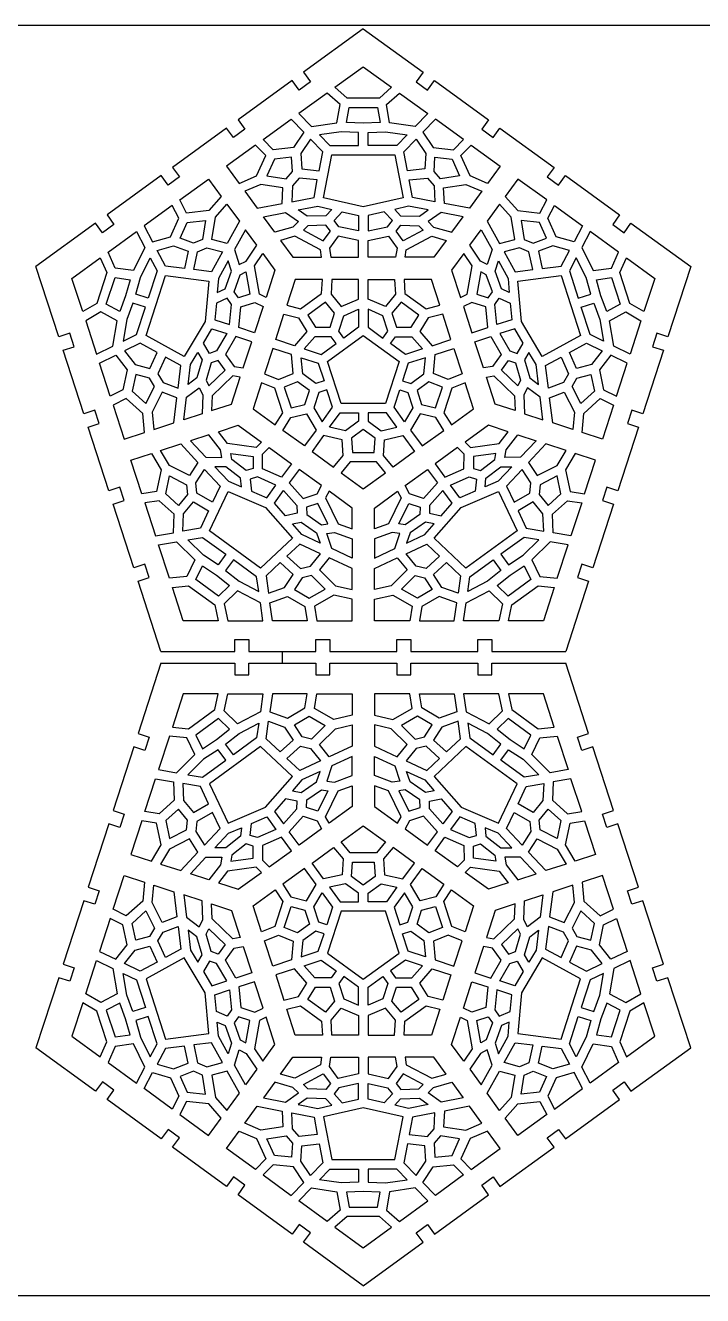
# Model space of a CAD drawing. Header units: millimetres. Extents: x 37 to 507, y 29 to 299.
# Drawn here: x 180.3 to 324.1, y 29.3 to 299.3 of the extents above; entities that cross this region are included whole.
import ezdxf

# ---------------------------------------------------------------- set-up
doc = ezdxf.new("R2010")
doc.units = ezdxf.units.MM

msp = doc.modelspace()

# ---------------------------------------------------------------- linework, layer by layer
msp.add_line((234.86, 163.72), (234.86, 166.21))
for points in [[(507.02, 299.28), (37.02, 299.28), (37.02, 29.28), (507.02, 29.28)], [(248.62, 283.83), (246.04, 286.12), (252.06, 290.49), (258.08, 286.12), (255.5, 283.83)], [(241.03, 277.77), (246.47, 278.58), (247.16, 282.46), (244.39, 284.91), (238.36, 280.53)], [(263.09, 277.77), (257.65, 278.58), (256.96, 282.46), (259.73, 284.91), (265.76, 280.53)], [(248.51, 278.65), (249.08, 281.83), (255.04, 281.83), (255.61, 278.65), (252.06, 278.49)], [(237.21, 273.3), (232.9, 272.86), (230.76, 275.01), (236.72, 279.34), (239.39, 276.59)], [(266.91, 273.3), (271.22, 272.86), (273.36, 275.01), (267.4, 279.34), (264.73, 276.59)], [(251.06, 276.53), (247.38, 276.69), (242.75, 276), (244.93, 273.75), (251.06, 273.75)], [(253.06, 276.53), (256.74, 276.69), (261.37, 276), (259.19, 273.75), (253.06, 273.75)], [(231.33, 271.6), (229.12, 273.82), (223.01, 269.38), (225.69, 265.69), (229.39, 267.29)], [(243.43, 272.42), (240.82, 275.12), (238.79, 272.08), (238.97, 268.79), (242.67, 268.4)], [(260.69, 272.42), (263.3, 275.12), (265.33, 272.08), (265.15, 268.79), (261.45, 268.4)], [(272.79, 271.6), (275, 273.82), (281.11, 269.38), (278.43, 265.69), (274.73, 267.29)], [(233.2, 270.88), (231.59, 267.31), (235.64, 266.68), (236.99, 268.23), (236.83, 271.25)], [(245.34, 271.75), (258.78, 271.75), (260.51, 262.64), (252.06, 260.71), (243.61, 262.64)], [(270.92, 270.88), (272.53, 267.31), (268.48, 266.68), (267.13, 268.23), (267.29, 271.25)], [(214.52, 259.38), (213.09, 262.18), (219.2, 266.62), (221.89, 262.92), (219.22, 259.9)], [(234.99, 264.76), (230.27, 265.49), (226.89, 264.03), (229.53, 260.4), (234.81, 261.42)], [(237.02, 265.21), (236.84, 261.81), (241.59, 262.73), (242.29, 266.43), (238.43, 266.84)], [(267.1, 265.21), (267.28, 261.81), (262.53, 262.73), (261.83, 266.43), (265.69, 266.84)], [(269.13, 264.76), (273.85, 265.49), (277.23, 264.03), (274.59, 260.4), (269.31, 261.42)], [(289.6, 259.38), (291.03, 262.18), (284.92, 266.62), (282.23, 262.92), (284.9, 259.9)], [(211.09, 254.32), (212.84, 258.28), (211.45, 260.99), (205.49, 256.65), (207.29, 253.26)], [(219.9, 253.79), (220.66, 258.5), (223.09, 261.27), (225.73, 257.64), (223.13, 252.93)], [(238.29, 257.57), (237.12, 256.42), (233.23, 255.3), (230.83, 258.62), (235.54, 259.52)], [(245.37, 260.18), (244.13, 258.82), (240.15, 258.7), (238.25, 260.05), (242.43, 260.85)], [(246.89, 256.48), (245.89, 257.78), (247.6, 259.67), (251.06, 258.88), (251.06, 255.58)], [(257.23, 256.48), (258.23, 257.78), (256.52, 259.67), (253.06, 258.88), (253.06, 255.58)], [(258.75, 260.18), (259.99, 258.82), (263.97, 258.7), (265.87, 260.05), (261.69, 260.85)], [(265.83, 257.57), (267, 256.42), (270.89, 255.3), (273.29, 258.62), (268.58, 259.52)], [(284.22, 253.79), (283.46, 258.5), (281.03, 261.27), (278.39, 257.64), (280.99, 252.93)], [(293.03, 254.32), (291.28, 258.28), (292.67, 260.99), (298.63, 256.65), (296.83, 253.26)], [(214.63, 257.38), (218.52, 257.81), (217.87, 253.76), (215.97, 252.96), (213.15, 254.05)], [(243.56, 253.51), (245.07, 255.56), (244.1, 256.82), (240.26, 256.7), (239.32, 255.77)], [(260.56, 253.51), (259.05, 255.56), (260.02, 256.82), (263.86, 256.7), (264.8, 255.77)], [(289.49, 257.38), (285.6, 257.81), (286.25, 253.76), (288.15, 252.96), (290.97, 254.05)], [(205.65, 252.07), (203.21, 247.15), (199.31, 247.69), (197.83, 251.09), (203.86, 255.47)], [(225.72, 248.43), (227.17, 249.19), (229.43, 252.54), (227.03, 255.85), (224.7, 251.65)], [(243.16, 250), (242.94, 251.57), (237.53, 254.46), (234.49, 253.58), (237.09, 250)], [(244.9, 251.96), (245.19, 250), (251.06, 250), (251.06, 253.53), (246.74, 254.46)], [(259.22, 251.96), (258.93, 250), (253.06, 250), (253.06, 253.53), (257.38, 254.46)], [(260.96, 250), (261.18, 251.57), (266.59, 254.46), (269.64, 253.58), (267.03, 250)], [(278.4, 248.43), (276.95, 249.19), (274.69, 252.54), (277.09, 255.85), (279.42, 251.65)], [(298.47, 252.07), (300.91, 247.15), (304.81, 247.69), (306.29, 251.09), (300.26, 255.47)], [(210, 248.13), (208.24, 251.45), (211.76, 252.44), (214.83, 251.26), (214.06, 247.62)], [(218.84, 252), (222.13, 251.12), (219.79, 246.89), (216.05, 247.36), (216.86, 251.17)], [(285.28, 252), (281.99, 251.12), (284.33, 246.89), (288.07, 247.36), (287.26, 251.17)], [(294.12, 248.13), (295.88, 251.45), (292.36, 252.44), (289.29, 251.26), (290.06, 247.62)], [(195.42, 240.18), (192.45, 238.44), (190.15, 245.51), (196.17, 249.88), (197.55, 246.73)], [(203.73, 242.15), (204.72, 245.7), (206.81, 249.89), (208.28, 247.11), (206.38, 241.29)], [(221.04, 242.51), (222.72, 243.26), (224.07, 247.01), (223.37, 249.23), (221.31, 245.51)], [(231.41, 241.46), (229.98, 242.16), (228.91, 248.19), (230.68, 250.82), (233.29, 247.23)], [(272.71, 241.46), (274.14, 242.16), (275.21, 248.19), (273.44, 250.82), (270.83, 247.23)], [(283.08, 242.51), (281.4, 243.26), (280.05, 247.01), (280.75, 249.23), (282.81, 245.51)], [(300.39, 242.15), (299.4, 245.7), (297.31, 249.89), (295.84, 247.11), (297.74, 241.29)], [(306.57, 246.73), (307.95, 249.88), (313.97, 245.51), (311.67, 238.44), (308.7, 240.18)], [(205.9, 233.33), (210.05, 246.11), (219.25, 244.94), (218.48, 236.31), (214.03, 228.87)], [(227.95, 242.17), (225.53, 241.37), (224.63, 242.67), (225.93, 246.29), (227.11, 246.9)], [(276.17, 242.17), (278.59, 241.37), (279.49, 242.67), (278.19, 246.29), (277.01, 246.9)], [(294.07, 246.11), (298.22, 233.33), (290.09, 228.87), (285.64, 236.31), (284.87, 244.94)], [(200.32, 238.47), (197.46, 240), (199.31, 245.67), (202.51, 245.23), (201.56, 241.8)], [(243.21, 242.32), (243.4, 245.3), (237.6, 245.3), (235.81, 239.78), (238.7, 239.04)], [(245.2, 242.12), (247.38, 239.52), (251.06, 241.11), (251.06, 245.3), (245.4, 245.3)], [(258.92, 242.12), (256.74, 239.52), (253.06, 241.11), (253.06, 245.3), (258.72, 245.3)], [(265.42, 239.04), (268.31, 239.78), (266.52, 245.3), (260.72, 245.3), (260.91, 242.32)], [(301.61, 245.23), (304.81, 245.67), (306.66, 240), (303.8, 238.47), (302.56, 241.8)], [(224.09, 239.92), (223.17, 241.27), (220.84, 240.23), (220.52, 236.69), (223.66, 235.67)], [(229.01, 240.41), (230.79, 239.54), (228.97, 233.95), (225.61, 235.04), (226.06, 239.44)], [(241.87, 235.11), (245, 235.11), (245.97, 238.09), (244.01, 240.43), (240.25, 237.7)], [(258.15, 238.09), (259.12, 235.11), (262.25, 235.11), (263.87, 237.7), (260.11, 240.43)], [(275.11, 240.41), (273.33, 239.54), (275.15, 233.95), (278.51, 235.04), (278.06, 239.44)], [(280.03, 239.92), (280.95, 241.27), (283.28, 240.23), (283.6, 236.69), (280.46, 235.67)], [(198.84, 231.09), (199.75, 236.51), (196.28, 238.36), (193.08, 236.49), (195.39, 229.4)], [(203.11, 240.25), (201.83, 236.79), (201.05, 232.18), (203.87, 233.56), (205.76, 239.39)], [(238.27, 237.09), (240.07, 234.21), (237.42, 231.2), (233.44, 232.5), (235.19, 237.88)], [(247.9, 232.82), (246.84, 234.29), (247.9, 237.57), (251.06, 238.93), (251.06, 235.12)], [(256.22, 232.82), (257.28, 234.29), (256.22, 237.57), (253.06, 238.93), (253.06, 235.12)], [(265.85, 237.09), (264.05, 234.21), (266.7, 231.2), (270.68, 232.5), (268.93, 237.88)], [(301.01, 240.25), (302.29, 236.79), (303.07, 232.18), (300.25, 233.56), (298.36, 239.39)], [(305.28, 231.09), (304.37, 236.51), (307.84, 238.36), (311.04, 236.49), (308.73, 229.4)], [(220.9, 230.08), (219.35, 229.53), (218.08, 231.75), (219.9, 234.79), (223.04, 233.77)], [(224.59, 226.79), (226.54, 226.46), (228.35, 232.05), (224.99, 233.14), (222.77, 229.32)], [(246.28, 231.65), (245.22, 233.11), (241.77, 233.11), (239.49, 230.53), (243.12, 229.35)], [(252.06, 233.38), (259.65, 227.86), (256.75, 218.94), (247.37, 218.94), (244.47, 227.86)], [(257.84, 231.65), (258.9, 233.11), (262.35, 233.11), (264.63, 230.53), (261, 229.35)], [(279.53, 226.79), (277.58, 226.46), (275.77, 232.05), (279.13, 233.14), (281.35, 229.32)], [(283.22, 230.08), (284.77, 229.53), (286.04, 231.75), (284.22, 234.79), (281.08, 233.77)], [(204.67, 231.72), (201.3, 230.07), (203.56, 227.2), (206.74, 226.35), (208.26, 229.75)], [(216.91, 229.78), (217.82, 228.18), (216.7, 224.36), (214.84, 222.97), (215.36, 227.19)], [(234.03, 224.04), (237.18, 225.31), (236.8, 229.3), (232.82, 230.59), (231.07, 225.21)], [(270.09, 224.04), (266.94, 225.31), (267.32, 229.3), (271.3, 230.59), (273.05, 225.21)], [(287.21, 229.78), (286.3, 228.18), (287.42, 224.36), (289.28, 222.97), (288.76, 227.19)], [(299.45, 231.72), (302.82, 230.07), (300.56, 227.2), (297.38, 226.35), (295.86, 229.75)], [(201.91, 226.07), (201, 221.84), (198.29, 220.47), (196.01, 227.48), (199.46, 229.17)], [(209.54, 223.39), (212.72, 222.17), (213.32, 226.98), (210.02, 228.79), (208.43, 225.23)], [(222.7, 226), (221.21, 228.07), (219.72, 227.54), (218.64, 223.85), (219.23, 222.66)], [(243.71, 223.73), (241.99, 223.17), (239.2, 225.2), (238.88, 228.63), (242.5, 227.45)], [(260.41, 223.73), (262.13, 223.17), (264.92, 225.2), (265.24, 228.63), (261.62, 227.45)], [(281.42, 226), (282.91, 228.07), (284.4, 227.54), (285.48, 223.85), (284.89, 222.66)], [(294.58, 223.39), (291.4, 222.17), (290.8, 226.98), (294.1, 228.79), (295.69, 225.23)], [(302.21, 226.07), (303.12, 221.84), (305.83, 220.47), (308.11, 227.48), (304.66, 229.17)], [(202.97, 221.52), (205.87, 218.88), (207.72, 222.54), (206.66, 224.3), (203.74, 225.09)], [(225.91, 224.54), (224.34, 224.81), (219.93, 220.56), (219.82, 217.39), (224.03, 218.76)], [(278.21, 224.54), (279.78, 224.81), (284.19, 220.56), (284.3, 217.39), (280.09, 218.76)], [(301.15, 221.52), (298.25, 218.88), (296.4, 222.54), (297.46, 224.3), (300.38, 225.09)], [(217.21, 222.24), (217.93, 220.78), (217.8, 216.73), (213.9, 215.47), (214.5, 220.23)], [(233.23, 222.2), (230.45, 223.31), (228.66, 217.79), (233.35, 214.38), (234.95, 216.91)], [(239.67, 218.71), (240.64, 221.68), (238.11, 223.52), (235.27, 222.38), (236.71, 217.97)], [(244.33, 221.83), (242.61, 221.27), (241.54, 217.99), (243.29, 215.03), (245.53, 218.11)], [(259.79, 221.83), (261.51, 221.27), (262.58, 217.99), (260.83, 215.03), (258.59, 218.11)], [(266.01, 223.52), (263.48, 221.68), (264.45, 218.71), (267.41, 217.97), (268.85, 222.38)], [(269.17, 216.91), (270.77, 214.38), (275.46, 217.79), (273.67, 223.31), (270.89, 222.2)], [(286.91, 222.24), (286.19, 220.78), (286.32, 216.73), (290.22, 215.47), (289.62, 220.23)], [(201.71, 219.96), (198.91, 218.54), (201.25, 211.36), (205.59, 212.77), (205.21, 216.78)], [(209.35, 221.32), (207.19, 217.07), (207.54, 213.4), (211.8, 214.78), (212.47, 220.13)], [(294.77, 221.32), (296.93, 217.07), (296.58, 213.4), (292.32, 214.78), (291.65, 220.13)], [(302.41, 219.96), (305.21, 218.54), (302.87, 211.36), (298.53, 212.77), (298.91, 216.78)], [(236.68, 215.9), (239.97, 216.72), (242.01, 213.27), (239.55, 209.88), (234.98, 213.2)], [(251.06, 216.94), (251.06, 215.13), (248.27, 213.1), (244.91, 213.85), (247.15, 216.94)], [(253.06, 216.94), (253.06, 215.13), (255.85, 213.1), (259.21, 213.85), (256.97, 216.94)], [(267.44, 215.9), (264.15, 216.72), (262.11, 213.27), (264.57, 209.88), (269.14, 213.2)], [(230.4, 210.72), (229.29, 209.58), (223.22, 210.42), (221.27, 212.92), (225.49, 214.29)], [(254.59, 211.54), (252.06, 213.38), (249.53, 211.54), (249.74, 208.5), (254.38, 208.5)], [(273.72, 210.72), (274.83, 209.58), (280.9, 210.42), (282.85, 212.92), (278.63, 214.29)], [(222.01, 207.46), (221.74, 209.07), (219.25, 212.26), (215.36, 211), (218.63, 207.49)], [(247.78, 207.83), (247.55, 211.21), (243.63, 212.09), (241.17, 208.7), (245.75, 205.38)], [(256.34, 207.83), (256.57, 211.21), (260.49, 212.09), (262.95, 208.7), (258.37, 205.38)], [(282.11, 207.46), (282.38, 209.07), (284.87, 212.26), (288.76, 211), (285.49, 207.49)], [(208.13, 200.19), (205.04, 199.7), (202.7, 206.89), (207.04, 208.3), (209.09, 204.83)], [(215.11, 203.58), (210.87, 205.76), (208.99, 208.93), (213.26, 210.31), (216.93, 206.38)], [(228.66, 207.65), (228.67, 205.1), (227.15, 204.65), (224.12, 207), (223.89, 208.31)], [(230.66, 208.11), (232.04, 209.53), (236.79, 206.08), (234.71, 203.22), (230.67, 205)], [(273.46, 208.11), (272.08, 209.53), (267.33, 206.08), (269.41, 203.22), (273.45, 205)], [(275.46, 207.65), (275.45, 205.1), (276.97, 204.65), (280, 207), (280.23, 208.31)], [(289.01, 203.58), (293.25, 205.76), (295.13, 208.93), (290.86, 210.31), (287.19, 206.38)], [(295.99, 200.19), (299.09, 199.7), (301.42, 206.89), (297.08, 208.3), (295.03, 204.83)], [(226.2, 201.18), (226, 203.01), (222.85, 205.45), (220.52, 205.47), (223.43, 202.37)], [(249.28, 206.5), (247.37, 204.2), (252.06, 200.79), (256.75, 204.2), (254.84, 206.5)], [(277.92, 201.18), (278.12, 203.01), (281.27, 205.45), (283.6, 205.47), (280.69, 202.37)], [(210.07, 199.68), (210.86, 203.51), (214.51, 201.64), (214.69, 199.59), (212.79, 197.24)], [(216.49, 202.02), (218.34, 204.88), (221.65, 201.34), (220.04, 197.94), (216.67, 199.88)], [(229.6, 203.29), (228.03, 202.82), (228.31, 200.28), (231.57, 198.89), (233.51, 201.56)], [(242.24, 199.7), (243.16, 201.45), (238.41, 204.9), (236.33, 202.04), (239.28, 198.75)], [(261.88, 199.7), (260.96, 201.45), (265.71, 204.9), (267.79, 202.04), (264.84, 198.75)], [(274.52, 203.29), (276.09, 202.82), (275.81, 200.28), (272.55, 198.89), (270.61, 201.56)], [(287.63, 202.02), (285.78, 204.88), (282.47, 201.34), (284.08, 197.94), (287.45, 199.88)], [(294.05, 199.68), (293.26, 203.51), (289.61, 201.64), (289.43, 199.59), (291.33, 197.24)], [(230.25, 183.94), (219.38, 191.84), (223.33, 200.23), (231.3, 196.83), (237.01, 190.3)], [(237.97, 197.21), (238.02, 195.57), (235.52, 195.04), (233.19, 197.71), (235.13, 200.39)], [(244.8, 200.26), (244.05, 198.85), (246.73, 193.34), (249.71, 192.26), (249.71, 196.69)], [(259.32, 200.26), (260.07, 198.85), (257.39, 193.34), (254.41, 192.26), (254.41, 196.69)], [(266.15, 197.21), (266.1, 195.57), (268.6, 195.04), (270.93, 197.71), (268.99, 200.39)], [(284.74, 191.84), (273.87, 183.94), (267.11, 190.3), (272.82, 196.83), (280.79, 200.23)], [(211.89, 195.37), (208.66, 198.25), (205.66, 197.78), (207.94, 190.76), (211.72, 191.42)], [(217.44, 192.42), (213.74, 191.77), (213.89, 195.43), (215.96, 197.98), (219.18, 196.12)], [(242.41, 197.65), (239.98, 196.88), (240.03, 195.3), (243.2, 193.13), (244.51, 193.33)], [(261.71, 197.65), (264.14, 196.88), (264.09, 195.3), (260.92, 193.13), (259.61, 193.33)], [(286.68, 192.42), (290.38, 191.77), (290.23, 195.43), (288.16, 197.98), (284.94, 196.12)], [(292.24, 195.37), (295.46, 198.25), (298.46, 197.78), (296.18, 190.76), (292.4, 191.42)], [(237.03, 193.31), (238.83, 193.69), (242.12, 191.45), (242.86, 189.24), (239.01, 191.05)], [(267.09, 193.31), (265.29, 193.69), (262, 191.45), (261.26, 189.24), (265.11, 191.05)], [(212.35, 189.5), (216.27, 185.65), (214.55, 182.11), (210.87, 181.75), (208.56, 188.84)], [(221.19, 184.61), (218.12, 186.65), (214.78, 189.92), (217.87, 190.46), (222.83, 186.86)], [(240.83, 184.34), (242.97, 186.98), (238.58, 189.04), (235.84, 186.46), (238.73, 183.85)], [(244.29, 191.27), (245.91, 191.51), (249.71, 190.13), (249.71, 186.04), (245.36, 188.07)], [(259.83, 191.27), (258.21, 191.51), (254.41, 190.13), (254.41, 186.04), (258.76, 188.07)], [(263.29, 184.34), (261.15, 186.98), (265.54, 189.04), (268.28, 186.46), (265.39, 183.85)], [(282.93, 184.61), (286, 186.65), (289.34, 189.92), (286.25, 190.46), (281.29, 186.86)], [(291.77, 189.5), (287.85, 185.65), (289.57, 182.11), (293.25, 181.75), (295.56, 188.84)], [(223.63, 180.23), (221.3, 177.98), (216.47, 181.49), (217.89, 184.4), (220.85, 182.44)], [(222.81, 183.43), (225.7, 181.14), (229.85, 178.98), (229.4, 182.09), (224.45, 185.69)], [(231.4, 182.28), (231.93, 178.56), (235.35, 179.83), (237.15, 182.59), (234.38, 185.08)], [(242.73, 183.52), (246.12, 180.15), (249.71, 179.35), (249.71, 183.83), (244.84, 186.11)], [(261.39, 183.52), (258, 180.15), (254.41, 179.35), (254.41, 183.83), (259.28, 186.11)], [(272.72, 182.28), (272.19, 178.56), (268.77, 179.83), (266.97, 182.59), (269.74, 185.08)], [(281.31, 183.43), (278.42, 181.14), (274.27, 178.98), (274.72, 182.09), (279.67, 185.69)], [(286.23, 184.4), (287.65, 181.49), (282.82, 177.98), (280.49, 180.23), (283.27, 182.44)], [(240.58, 177.51), (243.98, 179.45), (241.07, 182.34), (239.07, 181.88), (237.42, 179.34)], [(263.54, 177.51), (260.14, 179.45), (263.05, 182.34), (265.05, 181.88), (266.7, 179.34)], [(220.5, 176.09), (221.24, 172.73), (213.8, 172.73), (211.5, 179.81), (214.93, 180.14)], [(230.19, 176.54), (225.32, 179.08), (222.49, 176.35), (223.28, 172.73), (230.74, 172.73)], [(273.93, 176.54), (278.8, 179.08), (281.63, 176.35), (280.84, 172.73), (273.38, 172.73)], [(289.19, 180.14), (292.62, 179.81), (290.32, 172.73), (282.88, 172.73), (283.62, 176.09)], [(235.92, 177.91), (239.66, 175.73), (240.13, 172.73), (232.76, 172.73), (232.22, 176.53)], [(241.67, 175.83), (242.16, 172.73), (249.71, 172.73), (249.71, 177.3), (245.78, 178.18)], [(262.45, 175.83), (261.96, 172.73), (254.41, 172.73), (254.41, 177.3), (258.34, 178.18)], [(268.2, 177.91), (264.46, 175.73), (263.99, 172.73), (271.36, 172.73), (271.9, 176.53)], [(220.5, 153.84), (221.24, 157.2), (213.8, 157.2), (211.5, 150.12), (214.93, 149.79)], [(230.19, 153.39), (225.32, 150.85), (222.49, 153.58), (223.28, 157.2), (230.74, 157.2)], [(235.92, 152.02), (239.66, 154.2), (240.13, 157.2), (232.76, 157.2), (232.22, 153.4)], [(241.67, 154.1), (242.16, 157.2), (249.71, 157.2), (249.71, 152.63), (245.78, 151.75)], [(262.45, 154.1), (261.96, 157.2), (254.41, 157.2), (254.41, 152.63), (258.34, 151.75)], [(268.2, 152.02), (264.46, 154.2), (263.99, 157.2), (271.36, 157.2), (271.9, 153.4)], [(273.93, 153.39), (278.8, 150.85), (281.63, 153.58), (280.84, 157.2), (273.38, 157.2)], [(289.19, 149.79), (292.62, 150.12), (290.32, 157.2), (282.88, 157.2), (283.62, 153.84)], [(223.63, 149.7), (221.3, 151.95), (216.47, 148.44), (217.89, 145.53), (220.85, 147.49)], [(231.4, 147.65), (231.93, 151.37), (235.35, 150.1), (237.15, 147.34), (234.38, 144.85)], [(240.58, 152.42), (243.98, 150.48), (241.07, 147.58), (239.07, 148.05), (237.42, 150.58)], [(263.54, 152.42), (260.14, 150.48), (263.05, 147.58), (265.05, 148.05), (266.7, 150.58)], [(272.72, 147.65), (272.19, 151.37), (268.77, 150.1), (266.97, 147.34), (269.74, 144.85)], [(286.23, 145.53), (287.65, 148.44), (282.82, 151.95), (280.49, 149.7), (283.27, 147.49)], [(222.81, 146.49), (225.7, 148.79), (229.85, 150.95), (229.4, 147.84), (224.45, 144.24)], [(242.73, 146.41), (246.12, 149.78), (249.71, 150.58), (249.71, 146.1), (244.84, 143.82)], [(261.39, 146.41), (258, 149.78), (254.41, 150.58), (254.41, 146.1), (259.28, 143.82)], [(281.31, 146.49), (278.42, 148.79), (274.27, 150.95), (274.72, 147.84), (279.67, 144.24)], [(212.35, 140.43), (216.27, 144.27), (214.55, 147.82), (210.87, 148.17), (208.56, 141.09)], [(230.25, 145.98), (219.38, 138.08), (223.33, 129.7), (231.3, 133.1), (237.01, 139.63)], [(240.83, 145.59), (242.97, 142.94), (238.58, 140.89), (235.84, 143.47), (238.73, 146.07)], [(263.29, 145.59), (261.15, 142.94), (265.54, 140.89), (268.28, 143.47), (265.39, 146.07)], [(284.74, 138.08), (273.87, 145.98), (267.11, 139.63), (272.82, 133.1), (280.79, 129.7)], [(291.77, 140.43), (287.85, 144.27), (289.57, 147.82), (293.25, 148.17), (295.56, 141.09)], [(221.19, 145.32), (218.12, 143.28), (214.78, 140), (217.87, 139.46), (222.83, 143.06)], [(244.29, 138.66), (245.91, 138.42), (249.71, 139.8), (249.71, 143.89), (245.36, 141.86)], [(259.83, 138.66), (258.21, 138.42), (254.41, 139.8), (254.41, 143.89), (258.76, 141.86)], [(282.93, 145.32), (286, 143.28), (289.34, 140), (286.25, 139.46), (281.29, 143.06)], [(237.03, 136.61), (238.83, 136.24), (242.12, 138.48), (242.86, 140.68), (239.01, 138.88)], [(267.09, 136.61), (265.29, 136.24), (262, 138.48), (261.26, 140.68), (265.11, 138.88)], [(211.89, 134.56), (208.66, 131.67), (205.66, 132.15), (207.94, 139.16), (211.72, 138.51)], [(217.44, 137.51), (213.74, 138.15), (213.89, 134.5), (215.96, 131.95), (219.18, 133.81)], [(286.68, 137.51), (290.38, 138.15), (290.23, 134.5), (288.16, 131.95), (284.94, 133.81)], [(292.24, 134.56), (295.46, 131.67), (298.46, 132.15), (296.18, 139.16), (292.4, 138.51)], [(242.41, 132.27), (239.98, 133.05), (240.03, 134.63), (243.2, 136.8), (244.51, 136.6)], [(244.8, 129.67), (244.05, 131.08), (246.73, 136.59), (249.71, 137.67), (249.71, 133.24)], [(259.32, 129.67), (260.07, 131.08), (257.39, 136.59), (254.41, 137.67), (254.41, 133.24)], [(261.71, 132.27), (264.14, 133.05), (264.09, 134.63), (260.92, 136.8), (259.61, 136.6)], [(210.07, 130.25), (210.86, 126.42), (214.51, 128.29), (214.69, 130.34), (212.79, 132.68)], [(237.97, 132.72), (238.02, 134.36), (235.52, 134.89), (233.19, 132.21), (235.13, 129.54)], [(266.15, 132.72), (266.1, 134.36), (268.6, 134.89), (270.93, 132.21), (268.99, 129.54)], [(294.05, 130.25), (293.26, 126.42), (289.61, 128.29), (289.43, 130.34), (291.33, 132.68)], [(208.13, 129.73), (205.04, 130.23), (202.7, 123.04), (207.04, 121.63), (209.09, 125.1)], [(216.49, 127.9), (218.34, 125.05), (221.65, 128.59), (220.04, 131.99), (216.67, 130.05)], [(229.6, 126.64), (228.03, 127.11), (228.31, 129.65), (231.57, 131.04), (233.51, 128.36)], [(242.24, 130.23), (243.16, 128.48), (238.41, 125.03), (236.33, 127.89), (239.28, 131.18)], [(261.88, 130.23), (260.96, 128.48), (265.71, 125.03), (267.79, 127.89), (264.84, 131.18)], [(274.52, 126.64), (276.09, 127.11), (275.81, 129.65), (272.55, 131.04), (270.61, 128.36)], [(287.63, 127.9), (285.78, 125.05), (282.47, 128.59), (284.08, 131.99), (287.45, 130.05)], [(295.99, 129.73), (299.09, 130.23), (301.42, 123.04), (297.08, 121.63), (295.03, 125.1)], [(226.2, 128.74), (226, 126.91), (222.85, 124.48), (220.52, 124.45), (223.43, 127.56)], [(249.28, 123.43), (247.37, 125.73), (252.06, 129.14), (256.75, 125.73), (254.84, 123.43)], [(277.92, 128.74), (278.12, 126.91), (281.27, 124.48), (283.6, 124.45), (280.69, 127.56)], [(215.11, 126.35), (210.87, 124.17), (208.99, 121), (213.26, 119.61), (216.93, 123.54)], [(228.66, 122.28), (228.67, 124.83), (227.15, 125.28), (224.12, 122.93), (223.89, 121.62)], [(230.66, 121.81), (232.04, 120.4), (236.79, 123.85), (234.71, 126.71), (230.67, 124.93)], [(247.78, 122.1), (247.55, 118.71), (243.63, 117.84), (241.17, 121.22), (245.75, 124.55)], [(256.34, 122.1), (256.57, 118.71), (260.49, 117.84), (262.95, 121.22), (258.37, 124.55)], [(273.46, 121.81), (272.08, 120.4), (267.33, 123.85), (269.41, 126.71), (273.45, 124.93)], [(275.46, 122.28), (275.45, 124.83), (276.97, 125.28), (280, 122.93), (280.23, 121.62)], [(289.01, 126.35), (293.25, 124.17), (295.13, 121), (290.86, 119.61), (287.19, 123.54)], [(222.01, 122.47), (221.74, 120.86), (219.25, 117.67), (215.36, 118.93), (218.63, 122.44)], [(282.11, 122.47), (282.38, 120.86), (284.87, 117.67), (288.76, 118.93), (285.49, 122.44)], [(230.4, 119.21), (229.29, 120.35), (223.22, 119.51), (221.27, 117.01), (225.49, 115.64)], [(236.68, 114.03), (239.97, 113.21), (242.01, 116.66), (239.55, 120.05), (234.98, 116.72)], [(254.59, 118.38), (252.06, 116.54), (249.53, 118.38), (249.74, 121.43), (254.38, 121.43)], [(267.44, 114.03), (264.15, 113.21), (262.11, 116.66), (264.57, 120.05), (269.14, 116.72)], [(273.72, 119.21), (274.83, 120.35), (280.9, 119.51), (282.85, 117.01), (278.63, 115.64)], [(201.71, 109.97), (198.91, 111.39), (201.25, 118.57), (205.59, 117.16), (205.21, 113.15)], [(209.35, 108.6), (207.19, 112.86), (207.54, 116.53), (211.8, 115.14), (212.47, 109.8)], [(251.06, 112.99), (251.06, 114.8), (248.27, 116.83), (244.91, 116.07), (247.15, 112.99)], [(253.06, 112.99), (253.06, 114.8), (255.85, 116.83), (259.21, 116.07), (256.97, 112.99)], [(294.77, 108.6), (296.93, 112.86), (296.58, 116.53), (292.32, 115.14), (291.65, 109.8)], [(302.41, 109.97), (305.21, 111.39), (302.87, 118.57), (298.53, 117.16), (298.91, 113.15)], [(217.21, 107.69), (217.93, 109.15), (217.8, 113.2), (213.9, 114.46), (214.5, 109.7)], [(233.23, 107.73), (230.45, 106.62), (228.66, 112.14), (233.35, 115.55), (234.95, 113.02)], [(244.33, 108.1), (242.61, 108.66), (241.54, 111.94), (243.29, 114.9), (245.53, 111.82)], [(259.79, 108.1), (261.51, 108.66), (262.58, 111.94), (260.83, 114.9), (258.59, 111.82)], [(269.17, 113.02), (270.77, 115.55), (275.46, 112.14), (273.67, 106.62), (270.89, 107.73)], [(286.91, 107.69), (286.19, 109.15), (286.32, 113.2), (290.22, 114.46), (289.62, 109.7)], [(202.97, 108.41), (205.87, 111.05), (207.72, 107.39), (206.66, 105.63), (203.74, 104.84)], [(225.91, 105.39), (224.34, 105.12), (219.93, 109.37), (219.82, 112.54), (224.03, 111.17)], [(239.67, 111.22), (240.64, 108.25), (238.11, 106.41), (235.27, 107.55), (236.71, 111.96)], [(252.06, 96.55), (259.65, 102.07), (256.75, 110.99), (247.37, 110.99), (244.47, 102.07)], [(266.01, 106.41), (263.48, 108.25), (264.45, 111.22), (267.41, 111.96), (268.85, 107.55)], [(278.21, 105.39), (279.78, 105.12), (284.19, 109.37), (284.3, 112.54), (280.09, 111.17)], [(301.15, 108.41), (298.25, 111.05), (296.4, 107.39), (297.46, 105.63), (300.38, 104.84)], [(201.91, 103.86), (201, 108.09), (198.29, 109.46), (196.01, 102.45), (199.46, 100.76)], [(302.21, 103.86), (303.12, 108.09), (305.83, 109.46), (308.11, 102.45), (304.66, 100.76)], [(209.54, 106.54), (212.72, 107.76), (213.32, 102.95), (210.02, 101.14), (208.43, 104.69)], [(216.91, 100.15), (217.82, 101.75), (216.7, 105.57), (214.84, 106.95), (215.36, 102.73)], [(222.7, 103.93), (221.21, 101.86), (219.72, 102.39), (218.64, 106.08), (219.23, 107.27)], [(234.03, 105.89), (237.18, 104.62), (236.8, 100.63), (232.82, 99.33), (231.07, 104.71)], [(243.71, 106.2), (241.99, 106.75), (239.2, 104.73), (238.88, 101.3), (242.5, 102.48)], [(260.41, 106.2), (262.13, 106.75), (264.92, 104.73), (265.24, 101.3), (261.62, 102.48)], [(270.09, 105.89), (266.94, 104.62), (267.32, 100.63), (271.3, 99.33), (273.05, 104.71)], [(281.42, 103.93), (282.91, 101.86), (284.4, 102.39), (285.48, 106.08), (284.89, 107.27)], [(287.21, 100.15), (286.3, 101.75), (287.42, 105.57), (289.28, 106.95), (288.76, 102.73)], [(294.58, 106.54), (291.4, 107.76), (290.8, 102.95), (294.1, 101.14), (295.69, 104.69)], [(204.67, 98.21), (201.3, 99.86), (203.56, 102.72), (206.74, 103.58), (208.26, 100.18)], [(224.59, 103.13), (226.54, 103.47), (228.35, 97.88), (224.99, 96.79), (222.77, 100.61)], [(279.53, 103.13), (277.58, 103.47), (275.77, 97.88), (279.13, 96.79), (281.35, 100.61)], [(299.45, 98.21), (302.82, 99.86), (300.56, 102.72), (297.38, 103.58), (295.86, 100.18)], [(198.84, 98.84), (199.75, 93.42), (196.28, 91.57), (193.08, 93.44), (195.39, 100.53)], [(205.9, 96.6), (210.05, 83.82), (219.25, 84.99), (218.48, 93.62), (214.03, 101.06)], [(220.9, 99.85), (219.35, 100.4), (218.08, 98.18), (219.9, 95.14), (223.04, 96.16)], [(246.28, 98.28), (245.22, 96.82), (241.77, 96.82), (239.49, 99.4), (243.12, 100.58)], [(257.84, 98.28), (258.9, 96.82), (262.35, 96.82), (264.63, 99.4), (261, 100.58)], [(283.22, 99.85), (284.77, 100.4), (286.04, 98.18), (284.22, 95.14), (281.08, 96.16)], [(294.07, 83.82), (298.22, 96.6), (290.09, 101.06), (285.64, 93.62), (284.87, 84.99)], [(305.28, 98.84), (304.37, 93.42), (307.84, 91.57), (311.04, 93.44), (308.73, 100.53)], [(203.11, 89.68), (201.83, 93.13), (201.05, 97.75), (203.87, 96.37), (205.76, 90.54)], [(238.27, 92.84), (240.07, 95.72), (237.42, 98.73), (233.44, 97.43), (235.19, 92.05)], [(265.85, 92.84), (264.05, 95.72), (266.7, 98.73), (270.68, 97.43), (268.93, 92.05)], [(301.01, 89.68), (302.29, 93.13), (303.07, 97.75), (300.25, 96.37), (298.36, 90.54)], [(229.01, 89.52), (230.79, 90.39), (228.97, 95.98), (225.61, 94.89), (226.06, 90.49)], [(241.87, 94.82), (245, 94.82), (245.97, 91.84), (244.01, 89.5), (240.25, 92.23)], [(247.9, 97.1), (246.84, 95.64), (247.9, 92.36), (251.06, 91), (251.06, 94.81)], [(256.22, 97.1), (257.28, 95.64), (256.22, 92.36), (253.06, 91), (253.06, 94.81)], [(258.15, 91.84), (259.12, 94.82), (262.25, 94.82), (263.87, 92.23), (260.11, 89.5)], [(275.11, 89.52), (273.33, 90.39), (275.15, 95.98), (278.51, 94.89), (278.06, 90.49)], [(224.09, 90.01), (223.17, 88.66), (220.84, 89.7), (220.52, 93.23), (223.66, 94.26)], [(280.03, 90.01), (280.95, 88.66), (283.28, 89.7), (283.6, 93.23), (280.46, 94.26)], [(195.42, 89.75), (192.45, 91.49), (190.15, 84.42), (196.17, 80.05), (197.55, 83.2)], [(200.32, 91.45), (197.46, 89.93), (199.31, 84.26), (202.51, 84.7), (201.56, 88.13)], [(243.21, 87.61), (243.4, 84.63), (237.6, 84.63), (235.81, 90.15), (238.7, 90.88)], [(245.2, 87.81), (247.38, 90.41), (251.06, 88.82), (251.06, 84.63), (245.4, 84.63)], [(258.92, 87.81), (256.74, 90.41), (253.06, 88.82), (253.06, 84.63), (258.72, 84.63)], [(265.42, 90.88), (268.31, 90.15), (266.52, 84.63), (260.72, 84.63), (260.91, 87.61)], [(301.61, 84.7), (304.81, 84.26), (306.66, 89.93), (303.8, 91.45), (302.56, 88.13)], [(306.57, 83.2), (307.95, 80.05), (313.97, 84.42), (311.67, 91.49), (308.7, 89.75)], [(203.73, 87.78), (204.72, 84.23), (206.81, 80.04), (208.28, 82.82), (206.38, 88.64)], [(221.04, 87.42), (222.72, 86.66), (224.07, 82.91), (223.37, 80.7), (221.31, 84.42)], [(227.95, 87.76), (225.53, 88.56), (224.63, 87.26), (225.93, 83.64), (227.11, 83.03)], [(231.41, 88.47), (229.98, 87.77), (228.91, 81.73), (230.68, 79.11), (233.29, 82.69)], [(272.71, 88.47), (274.14, 87.77), (275.21, 81.73), (273.44, 79.11), (270.83, 82.69)], [(276.17, 87.76), (278.59, 88.56), (279.49, 87.26), (278.19, 83.64), (277.01, 83.03)], [(283.08, 87.42), (281.4, 86.66), (280.05, 82.91), (280.75, 80.7), (282.81, 84.42)], [(300.39, 87.78), (299.4, 84.23), (297.31, 80.04), (295.84, 82.82), (297.74, 88.64)], [(205.65, 77.86), (203.21, 82.78), (199.31, 82.24), (197.83, 78.84), (203.86, 74.46)], [(210, 81.8), (208.24, 78.48), (211.76, 77.49), (214.83, 78.67), (214.06, 82.31)], [(218.84, 77.92), (222.13, 78.8), (219.79, 83.04), (216.05, 82.57), (216.86, 78.76)], [(225.72, 81.5), (227.17, 80.74), (229.43, 77.39), (227.03, 74.07), (224.7, 78.28)], [(278.4, 81.5), (276.95, 80.74), (274.69, 77.39), (277.09, 74.07), (279.42, 78.28)], [(285.28, 77.92), (281.99, 78.8), (284.33, 83.04), (288.07, 82.57), (287.26, 78.76)], [(294.12, 81.8), (295.88, 78.48), (292.36, 77.49), (289.29, 78.67), (290.06, 82.31)], [(298.47, 77.86), (300.91, 82.78), (304.81, 82.24), (306.29, 78.84), (300.26, 74.46)], [(243.16, 79.93), (242.94, 78.36), (237.53, 75.47), (234.49, 76.35), (237.09, 79.93)], [(244.9, 77.97), (245.19, 79.93), (251.06, 79.93), (251.06, 76.4), (246.74, 75.46)], [(259.22, 77.97), (258.93, 79.93), (253.06, 79.93), (253.06, 76.4), (257.38, 75.46)], [(260.96, 79.93), (261.18, 78.36), (266.59, 75.47), (269.64, 76.35), (267.03, 79.93)], [(211.09, 75.6), (212.84, 71.64), (211.45, 68.94), (205.49, 73.27), (207.29, 76.67)], [(214.63, 72.54), (218.52, 72.12), (217.87, 76.16), (215.97, 76.97), (213.15, 75.88)], [(219.9, 76.14), (220.66, 71.42), (223.09, 68.66), (225.73, 72.29), (223.13, 77)], [(243.56, 76.42), (245.07, 74.36), (244.1, 73.11), (240.26, 73.23), (239.32, 74.16)], [(260.56, 76.42), (259.05, 74.36), (260.02, 73.11), (263.86, 73.23), (264.8, 74.16)], [(284.22, 76.14), (283.46, 71.42), (281.03, 68.66), (278.39, 72.29), (280.99, 77)], [(289.49, 72.54), (285.6, 72.12), (286.25, 76.16), (288.15, 76.97), (290.97, 75.88)], [(293.03, 75.6), (291.28, 71.64), (292.67, 68.94), (298.63, 73.27), (296.83, 76.67)], [(238.29, 72.36), (237.12, 73.51), (233.23, 74.62), (230.83, 71.31), (235.54, 70.4)], [(246.89, 73.45), (245.89, 72.15), (247.6, 70.26), (251.06, 71.05), (251.06, 74.35)], [(257.23, 73.45), (258.23, 72.15), (256.52, 70.26), (253.06, 71.05), (253.06, 74.35)], [(265.83, 72.36), (267, 73.51), (270.89, 74.62), (273.29, 71.31), (268.58, 70.4)], [(214.52, 70.54), (213.09, 67.75), (219.2, 63.31), (221.89, 67), (219.22, 70.03)], [(245.37, 69.74), (244.13, 71.11), (240.15, 71.23), (238.25, 69.88), (242.43, 69.07)], [(258.75, 69.74), (259.99, 71.11), (263.97, 71.23), (265.87, 69.88), (261.69, 69.07)], [(289.6, 70.54), (291.03, 67.75), (284.92, 63.31), (282.23, 67), (284.9, 70.03)], [(234.99, 65.17), (230.27, 64.44), (226.89, 65.9), (229.53, 69.53), (234.81, 68.51)], [(237.02, 64.72), (236.84, 68.12), (241.59, 67.2), (242.29, 63.5), (238.43, 63.09)], [(245.34, 58.18), (258.78, 58.18), (260.51, 67.29), (252.06, 69.22), (243.61, 67.29)], [(267.1, 64.72), (267.28, 68.12), (262.53, 67.2), (261.83, 63.5), (265.69, 63.09)], [(269.13, 65.17), (273.85, 64.44), (277.23, 65.9), (274.59, 69.53), (269.31, 68.51)], [(231.33, 58.33), (229.12, 56.11), (223.01, 60.55), (225.69, 64.24), (229.39, 62.64)], [(233.2, 59.05), (231.59, 62.62), (235.64, 63.25), (236.99, 61.69), (236.83, 58.68)], [(270.92, 59.05), (272.53, 62.62), (268.48, 63.25), (267.13, 61.69), (267.29, 58.68)], [(272.79, 58.33), (275, 56.11), (281.11, 60.55), (278.43, 64.24), (274.73, 62.64)], [(243.43, 57.5), (240.82, 54.81), (238.79, 57.85), (238.97, 61.14), (242.67, 61.53)], [(260.69, 57.5), (263.3, 54.81), (265.33, 57.85), (265.15, 61.14), (261.45, 61.53)], [(237.21, 56.63), (232.9, 57.07), (230.76, 54.92), (236.72, 50.58), (239.39, 53.34)], [(266.91, 56.63), (271.22, 57.07), (273.36, 54.92), (267.4, 50.58), (264.73, 53.34)], [(251.06, 53.39), (247.38, 53.24), (242.75, 53.92), (244.93, 56.18), (251.06, 56.18)], [(253.06, 53.39), (256.74, 53.24), (261.37, 53.92), (259.19, 56.18), (253.06, 56.18)], [(241.03, 52.16), (246.47, 51.35), (247.16, 47.47), (244.39, 45.01), (238.36, 49.4)], [(248.51, 51.28), (249.08, 48.1), (255.04, 48.1), (255.61, 51.28), (252.06, 51.44)], [(263.09, 52.16), (257.65, 51.35), (256.96, 47.47), (259.73, 45.01), (265.76, 49.4)], [(248.62, 46.1), (246.04, 43.81), (252.06, 39.44), (258.08, 43.81), (255.5, 46.1)]]:
    msp.add_lwpolyline(points, close=True)
for points in [[(252.06, 298.55), (239.35, 289.32), (240.82, 287.3), (238.4, 285.54), (236.94, 287.56), (225.44, 279.21), (226.91, 277.19), (224.49, 275.43), (223.02, 277.45), (211.52, 269.1), (212.99, 267.08), (210.57, 265.32), (209.11, 267.34), (197.61, 258.99), (199.08, 256.97), (196.66, 255.21), (195.19, 257.23), (182.48, 248)], [(252.06, 298.55), (264.77, 289.32), (263.3, 287.3), (265.72, 285.54), (267.18, 287.56), (278.68, 279.21), (277.21, 277.19), (279.63, 275.43), (281.1, 277.45), (292.6, 269.1), (291.13, 267.08), (293.55, 265.32), (295.01, 267.34), (306.51, 258.99), (305.04, 256.97), (307.46, 255.21), (308.93, 257.23), (321.64, 248)], [(209.06, 166.21), (204.21, 181.15), (206.58, 181.92), (205.66, 184.76), (203.28, 183.99), (198.89, 197.5), (201.27, 198.28), (200.35, 201.12), (197.97, 200.35), (193.58, 213.86), (195.95, 214.63), (195.03, 217.48), (192.65, 216.71), (188.26, 230.22), (190.64, 230.99), (189.72, 233.84), (187.34, 233.06), (182.48, 248)], [(321.64, 248), (316.78, 233.06), (314.4, 233.84), (313.48, 230.99), (315.86, 230.22), (311.47, 216.71), (309.09, 217.48), (308.17, 214.63), (310.54, 213.86), (306.15, 200.35), (303.77, 201.12), (302.85, 198.28), (305.23, 197.5), (300.84, 183.99), (298.46, 184.76), (297.54, 181.92), (299.91, 181.15), (295.06, 166.21)], [(209.06, 166.21), (224.77, 166.21), (224.77, 168.71), (227.76, 168.71), (227.76, 166.21), (241.97, 166.21), (241.97, 168.71), (244.96, 168.71), (244.96, 166.21), (259.17, 166.21), (259.17, 168.71), (262.16, 168.71), (262.16, 166.21), (276.37, 166.21), (276.37, 168.71), (279.36, 168.71), (279.36, 166.21), (295.06, 166.21)], [(209.06, 163.72), (204.21, 148.78), (206.58, 148.01), (205.66, 145.17), (203.28, 145.94), (198.89, 132.42), (201.27, 131.65), (200.35, 128.81), (197.97, 129.58), (193.58, 116.07), (195.95, 115.29), (195.03, 112.45), (192.65, 113.22), (188.26, 99.71), (190.64, 98.93), (189.72, 96.09), (187.34, 96.86), (182.48, 81.93)], [(209.06, 163.72), (224.77, 163.72), (224.77, 161.22), (227.76, 161.22), (227.76, 163.72), (241.97, 163.72), (241.97, 161.22), (244.96, 161.22), (244.96, 163.72), (259.17, 163.72), (259.17, 161.22), (262.16, 161.22), (262.16, 163.72), (276.37, 163.72), (276.37, 161.22), (279.36, 161.22), (279.36, 163.72), (295.06, 163.72)], [(321.64, 81.93), (316.78, 96.86), (314.4, 96.09), (313.48, 98.93), (315.86, 99.71), (311.47, 113.22), (309.09, 112.45), (308.17, 115.29), (310.54, 116.07), (306.15, 129.58), (303.77, 128.81), (302.85, 131.65), (305.23, 132.42), (300.84, 145.94), (298.46, 145.17), (297.54, 148.01), (299.91, 148.78), (295.06, 163.72)], [(252.06, 31.38), (239.35, 40.61), (240.82, 42.63), (238.4, 44.39), (236.94, 42.37), (225.44, 50.72), (226.91, 52.74), (224.49, 54.5), (223.02, 52.48), (211.52, 60.83), (212.99, 62.85), (210.57, 64.61), (209.11, 62.59), (197.61, 70.94), (199.08, 72.96), (196.66, 74.72), (195.19, 72.7), (182.48, 81.93)], [(252.06, 31.38), (264.77, 40.61), (263.3, 42.63), (265.72, 44.39), (267.18, 42.37), (278.68, 50.72), (277.21, 52.74), (279.63, 54.5), (281.1, 52.48), (292.6, 60.83), (291.13, 62.85), (293.55, 64.61), (295.01, 62.59), (306.51, 70.94), (305.04, 72.96), (307.46, 74.72), (308.93, 72.7), (321.64, 81.93)]]:
    msp.add_lwpolyline(points)

doc.saveas('drawing.dxf')
